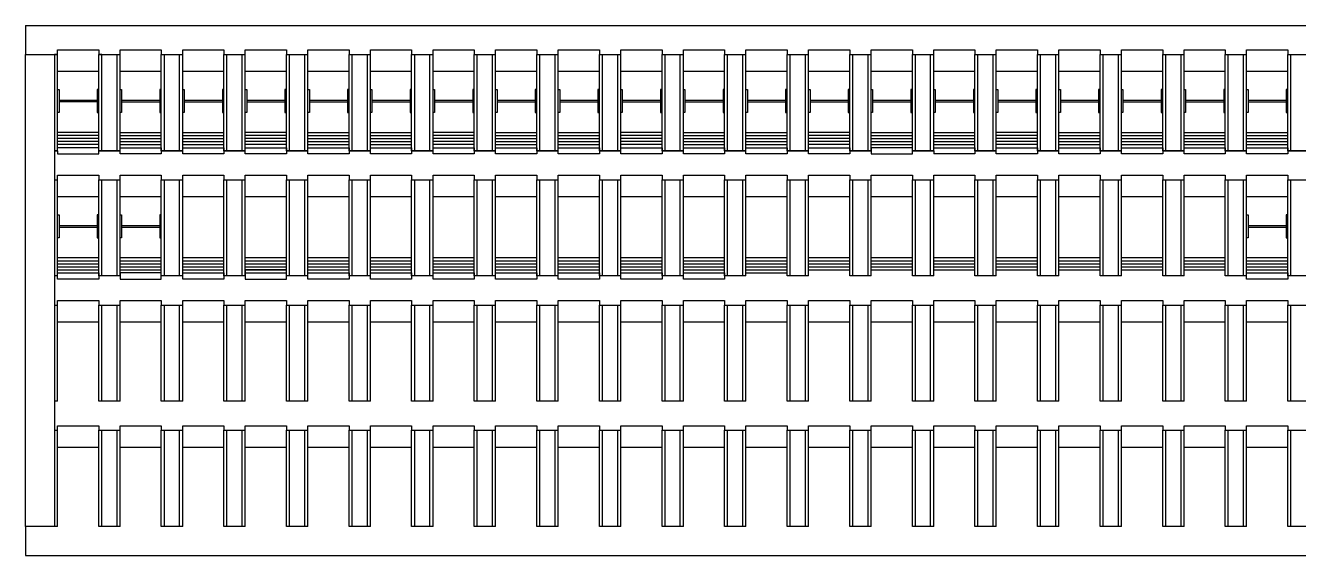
# Model space of a CAD drawing. Header units: inches. Extents: x 1054 to 2722, y -390 to -43.
# Drawn here: x 1054 to 1888, y -390 to -43 of the extents above; entities that cross this region are included whole.
import ezdxf

# ---------------------------------------------------------------- set-up
doc = ezdxf.new("R2010")
doc.units = ezdxf.units.IN
doc.header["$MEASUREMENT"] = 0

msp = doc.modelspace()

# ---------------------------------------------------------------- linework, layer by layer
for p, q in [((1073.3, -61.85), (1073.3, -124.85)), ((1075.3, -61.85), (1073.3, -61.85)), ((1075.3, -124.85), (1075.3, -61.85)), ((1104.3, -61.85), (1102.3, -61.85)), ((1102.3, -124.85), (1102.3, -61.85)), ((1104.3, -124.85), (1104.3, -61.85)), ((1114.3, -124.85), (1114.3, -61.85)), ((1116.3, -124.85), (1116.3, -61.85)), ((1143.3, -124.85), (1143.3, -61.85)), ((1145.3, -124.85), (1145.3, -61.85)), ((1155.3, -124.85), (1155.3, -61.85)), ((1157.3, -124.85), (1157.3, -61.85)), ((1184.3, -124.85), (1184.3, -61.85)), ((1186.3, -124.85), (1186.3, -61.85)), ((1196.3, -124.85), (1196.3, -61.85)), ((1198.3, -124.85), (1198.3, -61.85)), ((1225.3, -124.85), (1225.3, -61.85)), ((1227.3, -124.85), (1227.3, -61.85)), ((1237.3, -124.85), (1237.3, -61.85)), ((1239.3, -124.85), (1239.3, -61.85)), ((1266.3, -124.85), (1266.3, -61.85)), ((1268.3, -124.85), (1268.3, -61.85)), ((1278.3, -124.85), (1278.3, -61.85)), ((1280.3, -124.85), (1280.3, -61.85)), ((1307.3, -124.85), (1307.3, -61.85)), ((1309.3, -124.85), (1309.3, -61.85)), ((1319.3, -124.85), (1319.3, -61.85)), ((1321.3, -124.85), (1321.3, -61.85)), ((1348.3, -124.85), (1348.3, -61.85)), ((1350.3, -124.85), (1350.3, -61.85)), ((1360.3, -124.85), (1360.3, -61.85)), ((1362.3, -124.85), (1362.3, -61.85)), ((1389.3, -124.85), (1389.3, -61.85)), ((1391.3, -124.85), (1391.3, -61.85)), ((1401.3, -124.85), (1401.3, -61.85)), ((1403.3, -124.85), (1403.3, -61.85)), ((1430.3, -124.85), (1430.3, -61.85)), ((1432.3, -124.85), (1432.3, -61.85)), ((1442.3, -124.85), (1442.3, -61.85)), ((1444.3, -124.85), (1444.3, -61.85)), ((1471.3, -124.85), (1471.3, -61.85)), ((1473.3, -124.85), (1473.3, -61.85)), ((1483.3, -124.85), (1483.3, -61.85)), ((1485.3, -124.85), (1485.3, -61.85)), ((1512.3, -124.85), (1512.3, -61.85)), ((1514.3, -124.85), (1514.3, -61.85)), ((1524.3, -124.85), (1524.3, -61.85)), ((1526.3, -124.85), (1526.3, -61.85)), ((1553.3, -124.85), (1553.3, -61.85)), ((1555.3, -124.85), (1555.3, -61.85)), ((1565.3, -124.85), (1565.3, -61.85)), ((1567.3, -124.85), (1567.3, -61.85)), ((1594.3, -124.85), (1594.3, -61.85)), ((1596.3, -124.85), (1596.3, -61.85)), ((1606.3, -124.85), (1606.3, -61.85)), ((1608.3, -124.85), (1608.3, -61.85)), ((1635.3, -124.85), (1635.3, -61.85)), ((1637.3, -124.85), (1637.3, -61.85)), ((1647.3, -124.85), (1647.3, -61.85)), ((1649.3, -124.85), (1649.3, -61.85)), ((1676.3, -124.85), (1676.3, -61.85)), ((1678.3, -124.85), (1678.3, -61.85)), ((1688.3, -124.85), (1688.3, -61.85)), ((1690.3, -124.85), (1690.3, -61.85)), ((1717.3, -124.85), (1717.3, -61.85)), ((1719.3, -124.85), (1719.3, -61.85)), ((1729.3, -124.85), (1729.3, -61.85)), ((1731.3, -124.85), (1731.3, -61.85)), ((1758.3, -124.85), (1758.3, -61.85)), ((1760.3, -124.85), (1760.3, -61.85)), ((1770.3, -124.85), (1770.3, -61.85)), ((1772.3, -124.85), (1772.3, -61.85)), ((1799.3, -124.85), (1799.3, -61.85)), ((1801.3, -124.85), (1801.3, -61.85)), ((1811.3, -124.85), (1811.3, -61.85)), ((1813.3, -124.85), (1813.3, -61.85)), ((1840.3, -124.85), (1840.3, -61.85)), ((1842.3, -124.85), (1842.3, -61.85)), ((1852.3, -124.85), (1852.3, -61.85)), ((1854.3, -124.85), (1854.3, -61.85)), ((1881.3, -124.85), (1881.3, -61.85)), ((1883.3, -124.85), (1883.3, -61.85)), ((1075.3, -72.85), (1102.3, -72.85)), ((1116.3, -72.85), (1143.3, -72.85)), ((1157.3, -72.85), (1184.3, -72.85)), ((1198.3, -72.85), (1225.3, -72.85)), ((1239.3, -72.85), (1266.3, -72.85)), ((1280.3, -72.85), (1307.3, -72.85)), ((1321.3, -72.85), (1348.3, -72.85)), ((1362.3, -72.85), (1389.3, -72.85)), ((1403.3, -72.85), (1430.3, -72.85)), ((1444.3, -72.85), (1471.3, -72.85)), ((1485.3, -72.85), (1512.3, -72.85)), ((1526.3, -72.85), (1553.3, -72.85)), ((1567.3, -72.85), (1594.3, -72.85)), ((1608.3, -72.85), (1635.3, -72.85)), ((1649.3, -72.85), (1676.3, -72.85)), ((1690.3, -72.85), (1717.3, -72.85)), ((1731.3, -72.85), (1758.3, -72.85)), ((1772.3, -72.85), (1799.3, -72.85)), ((1813.3, -72.85), (1840.3, -72.85)), ((1854.3, -72.85), (1881.3, -72.85)), ((1075.3, -84.85), (1076.3, -84.85)), ((1076.3, -84.85), (1076.3, -99.85)), ((1076.3, -99.85), (1075.3, -99.85)), ((1076.3, -91.85), (1101.3, -91.85)), ((1101.3, -92.85), (1076.3, -92.85)), ((1117.3, -91.85), (1142.3, -91.85)), ((1117.3, -92.85), (1142.3, -92.85)), ((1102.3, -112.85), (1075.3, -112.85)), ((1102.3, -114.85), (1075.3, -114.85)), ((1116.3, -112.85), (1143.3, -112.85)), ((1116.3, -114.85), (1143.3, -114.85)), ((1157.3, -112.85), (1184.3, -112.85)), ((1157.3, -114.85), (1184.3, -114.85)), ((1225.3, -112.85), (1198.3, -112.85)), ((1225.3, -114.85), (1198.3, -114.85)), ((1239.3, -112.85), (1266.3, -112.85)), ((1239.3, -114.85), (1266.3, -114.85)), ((1280.3, -112.85), (1307.3, -112.85)), ((1280.3, -114.85), (1307.3, -114.85)), ((1348.3, -112.85), (1321.3, -112.85)), ((1348.3, -114.85), (1321.3, -114.85)), ((1362.3, -112.85), (1389.3, -112.85)), ((1362.3, -114.85), (1389.3, -114.85)), ((1403.3, -112.85), (1430.3, -112.85)), ((1403.3, -114.85), (1430.3, -114.85)), ((1471.3, -112.85), (1444.3, -112.85)), ((1471.3, -114.85), (1444.3, -114.85)), ((1485.3, -112.85), (1512.3, -112.85)), ((1485.3, -114.85), (1512.3, -114.85)), ((1526.3, -112.85), (1553.3, -112.85)), ((1526.3, -114.85), (1553.3, -114.85)), ((1594.3, -112.85), (1567.3, -112.85)), ((1594.3, -114.85), (1567.3, -114.85)), ((1608.3, -112.85), (1635.3, -112.85)), ((1608.3, -114.85), (1635.3, -114.85)), ((1649.3, -112.85), (1676.3, -112.85)), ((1649.3, -114.85), (1676.3, -114.85)), ((1717.3, -112.85), (1690.3, -112.85)), ((1717.3, -114.85), (1690.3, -114.85)), ((1731.3, -112.85), (1758.3, -112.85)), ((1731.3, -114.85), (1758.3, -114.85)), ((1772.3, -112.85), (1799.3, -112.85)), ((1772.3, -114.85), (1799.3, -114.85)), ((1813.3, -112.85), (1840.3, -112.85)), ((1813.3, -114.85), (1840.3, -114.85)), ((1854.3, -112.85), (1881.3, -112.85)), ((1854.3, -114.85), (1881.3, -114.85)), ((1073.3, -124.85), (1075.3, -124.85)), ((1073.3, -124.85), (1075.3, -124.85)), ((1102.3, -116.85), (1075.3, -116.85)), ((1102.3, -118.85), (1075.3, -118.85)), ((1102.3, -120.85), (1075.3, -120.85)), ((1102.3, -124.85), (1104.3, -124.85)), ((1102.3, -124.85), (1116.3, -124.85)), ((1104.3, -124.85), (1114.3, -124.85)), ((1116.3, -116.85), (1143.3, -116.85)), ((1116.3, -118.85), (1143.3, -118.85)), ((1116.3, -120.85), (1143.3, -120.85)), ((1143.3, -124.85), (1157.3, -124.85)), ((1157.3, -116.85), (1184.3, -116.85)), ((1157.3, -118.85), (1184.3, -118.85)), ((1157.3, -120.85), (1184.3, -120.85)), ((1184.3, -124.85), (1198.3, -124.85)), ((1225.3, -116.85), (1198.3, -116.85)), ((1225.3, -118.85), (1198.3, -118.85)), ((1225.3, -120.85), (1198.3, -120.85)), ((1225.3, -124.85), (1239.3, -124.85)), ((1239.3, -116.85), (1266.3, -116.85)), ((1239.3, -118.85), (1266.3, -118.85)), ((1239.3, -120.85), (1266.3, -120.85)), ((1266.3, -124.85), (1280.3, -124.85)), ((1280.3, -116.85), (1307.3, -116.85)), ((1280.3, -118.85), (1307.3, -118.85)), ((1280.3, -120.85), (1307.3, -120.85)), ((1307.3, -124.85), (1321.3, -124.85)), ((1348.3, -116.85), (1321.3, -116.85)), ((1348.3, -118.85), (1321.3, -118.85)), ((1348.3, -120.85), (1321.3, -120.85)), ((1348.3, -124.85), (1362.3, -124.85)), ((1362.3, -116.85), (1389.3, -116.85)), ((1362.3, -118.85), (1389.3, -118.85)), ((1362.3, -120.85), (1389.3, -120.85)), ((1389.3, -124.85), (1403.3, -124.85)), ((1403.3, -116.85), (1430.3, -116.85)), ((1403.3, -118.85), (1430.3, -118.85)), ((1403.3, -120.85), (1430.3, -120.85)), ((1430.3, -124.85), (1444.3, -124.85)), ((1471.3, -116.85), (1444.3, -116.85)), ((1471.3, -118.85), (1444.3, -118.85)), ((1471.3, -120.85), (1444.3, -120.85)), ((1471.3, -124.85), (1485.3, -124.85)), ((1485.3, -116.85), (1512.3, -116.85)), ((1485.3, -118.85), (1512.3, -118.85)), ((1485.3, -120.85), (1512.3, -120.85)), ((1485.3, -122.85), (1512.3, -122.85)), ((1485.3, -126.85), (1485.3, -124.85)), ((1512.3, -122.85), (1512.3, -126.85)), ((1512.3, -124.85), (1526.3, -124.85)), ((1526.3, -116.85), (1553.3, -116.85)), ((1526.3, -118.85), (1553.3, -118.85)), ((1526.3, -120.85), (1553.3, -120.85)), ((1553.3, -124.85), (1567.3, -124.85)), ((1594.3, -116.85), (1567.3, -116.85)), ((1594.3, -118.85), (1567.3, -118.85)), ((1594.3, -120.85), (1567.3, -120.85)), ((1594.3, -124.85), (1608.3, -124.85)), ((1608.3, -116.85), (1635.3, -116.85)), ((1608.3, -118.85), (1635.3, -118.85)), ((1608.3, -120.85), (1635.3, -120.85)), ((1635.3, -124.85), (1649.3, -124.85)), ((1649.3, -116.85), (1676.3, -116.85)), ((1649.3, -118.85), (1676.3, -118.85)), ((1649.3, -120.85), (1676.3, -120.85)), ((1676.3, -124.85), (1690.3, -124.85)), ((1717.3, -116.85), (1690.3, -116.85)), ((1717.3, -118.85), (1690.3, -118.85)), ((1717.3, -120.85), (1690.3, -120.85)), ((1717.3, -124.85), (1731.3, -124.85)), ((1731.3, -116.85), (1758.3, -116.85)), ((1731.3, -118.85), (1758.3, -118.85)), ((1731.3, -120.85), (1758.3, -120.85)), ((1758.3, -124.85), (1772.3, -124.85)), ((1772.3, -116.85), (1799.3, -116.85)), ((1772.3, -118.85), (1799.3, -118.85)), ((1772.3, -120.85), (1799.3, -120.85)), ((1799.3, -124.85), (1813.3, -124.85)), ((1813.3, -116.85), (1840.3, -116.85)), ((1813.3, -118.85), (1840.3, -118.85)), ((1813.3, -120.85), (1840.3, -120.85)), ((1840.3, -124.85), (1854.3, -124.85)), ((1854.3, -116.85), (1881.3, -116.85)), ((1854.3, -118.85), (1881.3, -118.85)), ((1854.3, -120.85), (1881.3, -120.85)), ((1881.3, -124.85), (1895.3, -124.85)), ((1512.3, -126.85), (1485.3, -126.85)), ((1075.3, -206.85), (1075.3, -143.85)), ((1102.3, -206.85), (1102.3, -143.85)), ((1104.3, -206.85), (1104.3, -143.85)), ((1114.3, -206.85), (1114.3, -143.85)), ((1116.3, -206.85), (1116.3, -143.85)), ((1143.3, -206.85), (1143.3, -143.85)), ((1145.3, -206.85), (1145.3, -143.85)), ((1155.3, -206.85), (1155.3, -143.85)), ((1157.3, -206.85), (1157.3, -143.85)), ((1184.3, -206.85), (1184.3, -143.85)), ((1186.3, -206.85), (1186.3, -143.85)), ((1196.3, -206.85), (1196.3, -143.85)), ((1198.3, -206.85), (1198.3, -143.85)), ((1225.3, -206.85), (1225.3, -143.85)), ((1227.3, -206.85), (1227.3, -143.85)), ((1237.3, -206.85), (1237.3, -143.85)), ((1239.3, -206.85), (1239.3, -143.85)), ((1266.3, -206.85), (1266.3, -143.85)), ((1268.3, -206.85), (1268.3, -143.85)), ((1278.3, -206.85), (1278.3, -143.85)), ((1280.3, -206.85), (1280.3, -143.85)), ((1307.3, -206.85), (1307.3, -143.85)), ((1309.3, -206.85), (1309.3, -143.85)), ((1319.3, -206.85), (1319.3, -143.85)), ((1321.3, -206.85), (1321.3, -143.85)), ((1348.3, -206.85), (1348.3, -143.85)), ((1350.3, -206.85), (1350.3, -143.85)), ((1360.3, -206.85), (1360.3, -143.85)), ((1362.3, -206.85), (1362.3, -143.85)), ((1389.3, -206.85), (1389.3, -143.85)), ((1391.3, -206.85), (1391.3, -143.85)), ((1401.3, -206.85), (1401.3, -143.85)), ((1403.3, -206.85), (1403.3, -143.85)), ((1430.3, -206.85), (1430.3, -143.85)), ((1432.3, -206.85), (1432.3, -143.85)), ((1442.3, -206.85), (1442.3, -143.85)), ((1444.3, -206.85), (1444.3, -143.85)), ((1471.3, -206.85), (1471.3, -143.85)), ((1473.3, -206.85), (1473.3, -143.85)), ((1483.3, -206.85), (1483.3, -143.85)), ((1485.3, -206.85), (1485.3, -143.85)), ((1512.3, -206.85), (1512.3, -143.85)), ((1514.3, -206.85), (1514.3, -143.85)), ((1524.3, -206.85), (1524.3, -143.85)), ((1526.3, -206.85), (1526.3, -143.85)), ((1553.3, -206.85), (1553.3, -143.85)), ((1555.3, -206.85), (1555.3, -143.85)), ((1565.3, -206.85), (1565.3, -143.85)), ((1567.3, -206.85), (1567.3, -143.85)), ((1594.3, -206.85), (1594.3, -143.85)), ((1596.3, -206.85), (1596.3, -143.85)), ((1606.3, -206.85), (1606.3, -143.85)), ((1608.3, -206.85), (1608.3, -143.85)), ((1635.3, -206.85), (1635.3, -143.85)), ((1637.3, -206.85), (1637.3, -143.85)), ((1647.3, -206.85), (1647.3, -143.85)), ((1649.3, -206.85), (1649.3, -143.85)), ((1676.3, -206.85), (1676.3, -143.85)), ((1678.3, -206.85), (1678.3, -143.85)), ((1688.3, -206.85), (1688.3, -143.85)), ((1690.3, -206.85), (1690.3, -143.85)), ((1717.3, -206.85), (1717.3, -143.85)), ((1719.3, -206.85), (1719.3, -143.85)), ((1729.3, -206.85), (1729.3, -143.85)), ((1731.3, -206.85), (1731.3, -143.85)), ((1758.3, -206.85), (1758.3, -143.85)), ((1760.3, -206.85), (1760.3, -143.85)), ((1770.3, -206.85), (1770.3, -143.85)), ((1772.3, -206.85), (1772.3, -143.85)), ((1799.3, -206.85), (1799.3, -143.85)), ((1801.3, -206.85), (1801.3, -143.85)), ((1811.3, -206.85), (1811.3, -143.85)), ((1813.3, -206.85), (1813.3, -143.85)), ((1840.3, -206.85), (1840.3, -143.85)), ((1842.3, -206.85), (1842.3, -143.85)), ((1852.3, -206.85), (1852.3, -143.85)), ((1854.3, -206.85), (1854.3, -143.85)), ((1881.3, -206.85), (1881.3, -143.85)), ((1883.3, -206.85), (1883.3, -143.85)), ((1075.3, -154.85), (1102.3, -154.85)), ((1116.3, -154.85), (1143.3, -154.85)), ((1157.3, -154.85), (1184.3, -154.85)), ((1198.3, -154.85), (1225.3, -154.85)), ((1239.3, -154.85), (1266.3, -154.85)), ((1280.3, -154.85), (1307.3, -154.85)), ((1321.3, -154.85), (1348.3, -154.85)), ((1362.3, -154.85), (1389.3, -154.85)), ((1403.3, -154.85), (1430.3, -154.85)), ((1444.3, -154.85), (1471.3, -154.85)), ((1485.3, -154.85), (1512.3, -154.85)), ((1526.3, -154.85), (1553.3, -154.85)), ((1567.3, -154.85), (1594.3, -154.85)), ((1608.3, -154.85), (1635.3, -154.85)), ((1649.3, -154.85), (1676.3, -154.85)), ((1690.3, -154.85), (1717.3, -154.85)), ((1731.3, -154.85), (1758.3, -154.85)), ((1772.3, -154.85), (1799.3, -154.85)), ((1813.3, -154.85), (1840.3, -154.85)), ((1854.3, -154.85), (1881.3, -154.85)), ((1854.3, -154.85), (1881.3, -154.85)), ((1075.3, -166.85), (1076.3, -166.85)), ((1076.3, -166.85), (1076.3, -181.85)), ((1076.3, -173.85), (1101.3, -173.85)), ((1076.3, -174.85), (1101.3, -174.85)), ((1102.3, -166.85), (1101.3, -166.85)), ((1101.3, -166.85), (1101.3, -180.85)), ((1116.3, -166.85), (1117.3, -166.85)), ((1117.3, -166.85), (1117.3, -181.85)), ((1117.3, -173.85), (1142.3, -173.85)), ((1117.3, -174.85), (1142.3, -174.85)), ((1076.3, -181.85), (1075.3, -181.85)), ((1117.3, -181.85), (1116.3, -181.85)), ((1075.3, -194.85), (1102.3, -194.85)), ((1075.3, -196.85), (1102.3, -196.85)), ((1075.3, -198.85), (1102.3, -198.85)), ((1116.3, -194.85), (1143.3, -194.85)), ((1116.3, -196.85), (1143.3, -196.85)), ((1116.3, -198.85), (1143.3, -198.85)), ((1157.3, -194.85), (1184.3, -194.85)), ((1157.3, -196.85), (1184.3, -196.85)), ((1157.3, -198.85), (1184.3, -198.85)), ((1198.3, -194.85), (1225.3, -194.85)), ((1198.3, -196.85), (1225.3, -196.85)), ((1198.3, -198.85), (1225.3, -198.85)), ((1239.3, -194.85), (1266.3, -194.85)), ((1239.3, -196.85), (1266.3, -196.85)), ((1239.3, -198.85), (1266.3, -198.85)), ((1280.3, -194.85), (1307.3, -194.85)), ((1280.3, -196.85), (1307.3, -196.85)), ((1280.3, -198.85), (1307.3, -198.85)), ((1321.3, -194.85), (1348.3, -194.85)), ((1321.3, -196.85), (1348.3, -196.85)), ((1321.3, -198.85), (1348.3, -198.85)), ((1362.3, -194.85), (1389.3, -194.85)), ((1362.3, -196.85), (1389.3, -196.85)), ((1362.3, -198.85), (1389.3, -198.85)), ((1403.3, -194.85), (1430.3, -194.85)), ((1403.3, -196.85), (1430.3, -196.85)), ((1403.3, -198.85), (1430.3, -198.85)), ((1444.3, -194.85), (1471.3, -194.85)), ((1444.3, -196.85), (1471.3, -196.85)), ((1444.3, -198.85), (1471.3, -198.85)), ((1485.3, -194.85), (1512.3, -194.85)), ((1485.3, -196.85), (1512.3, -196.85)), ((1485.3, -198.85), (1512.3, -198.85)), ((1526.3, -194.85), (1553.3, -194.85)), ((1526.3, -196.85), (1553.3, -196.85)), ((1526.3, -198.85), (1553.3, -198.85)), ((1567.3, -194.85), (1594.3, -194.85)), ((1567.3, -196.85), (1594.3, -196.85)), ((1567.3, -198.85), (1594.3, -198.85)), ((1608.3, -194.85), (1635.3, -194.85)), ((1608.3, -196.85), (1635.3, -196.85)), ((1608.3, -198.85), (1635.3, -198.85)), ((1649.3, -194.85), (1676.3, -194.85)), ((1649.3, -196.85), (1676.3, -196.85)), ((1649.3, -198.85), (1676.3, -198.85)), ((1690.3, -194.85), (1717.3, -194.85)), ((1690.3, -196.85), (1717.3, -196.85)), ((1690.3, -198.85), (1717.3, -198.85)), ((1731.3, -194.85), (1758.3, -194.85)), ((1731.3, -196.85), (1758.3, -196.85)), ((1731.3, -198.85), (1758.3, -198.85)), ((1772.3, -194.85), (1799.3, -194.85)), ((1772.3, -196.85), (1799.3, -196.85)), ((1772.3, -198.85), (1799.3, -198.85)), ((1813.3, -194.85), (1840.3, -194.85)), ((1813.3, -196.85), (1840.3, -196.85)), ((1813.3, -198.85), (1840.3, -198.85)), ((1854.3, -194.85), (1881.3, -194.85)), ((1854.3, -196.85), (1881.3, -196.85)), ((1854.3, -198.85), (1881.3, -198.85)), ((1075.3, -200.85), (1102.3, -200.85)), ((1075.3, -202.85), (1102.3, -202.85)), ((1116.3, -200.85), (1143.3, -200.85)), ((1116.3, -202.85), (1143.3, -202.85)), ((1157.3, -200.85), (1184.3, -200.85)), ((1157.3, -202.85), (1184.3, -202.85)), ((1198.3, -200.85), (1225.3, -200.85)), ((1198.3, -202.85), (1225.3, -202.85)), ((1198.3, -204.85), (1225.3, -204.85)), ((1239.3, -200.85), (1266.3, -200.85)), ((1239.3, -202.85), (1266.3, -202.85)), ((1239.3, -204.85), (1266.3, -204.85)), ((1239.3, -208.85), (1239.3, -206.85)), ((1266.3, -204.85), (1266.3, -208.85)), ((1280.3, -200.85), (1307.3, -200.85)), ((1280.3, -202.85), (1307.3, -202.85)), ((1280.3, -204.85), (1307.3, -204.85)), ((1280.3, -208.85), (1280.3, -206.85)), ((1307.3, -204.85), (1307.3, -208.85)), ((1321.3, -200.85), (1348.3, -200.85)), ((1321.3, -202.85), (1348.3, -202.85)), ((1321.3, -204.85), (1348.3, -204.85)), ((1321.3, -208.85), (1321.3, -206.85)), ((1348.3, -204.85), (1348.3, -208.85)), ((1362.3, -200.85), (1389.3, -200.85)), ((1362.3, -202.85), (1389.3, -202.85)), ((1362.3, -204.85), (1389.3, -204.85)), ((1362.3, -208.85), (1362.3, -206.85)), ((1389.3, -204.85), (1389.3, -208.85)), ((1403.3, -200.85), (1430.3, -200.85)), ((1403.3, -202.85), (1430.3, -202.85)), ((1403.3, -204.85), (1430.3, -204.85)), ((1403.3, -208.85), (1403.3, -206.85)), ((1430.3, -204.85), (1430.3, -208.85)), ((1444.3, -200.85), (1471.3, -200.85)), ((1444.3, -202.85), (1471.3, -202.85)), ((1444.3, -204.85), (1471.3, -204.85)), ((1444.3, -208.85), (1444.3, -206.85)), ((1471.3, -204.85), (1471.3, -208.85)), ((1485.3, -200.85), (1512.3, -200.85)), ((1485.3, -202.85), (1512.3, -202.85)), ((1485.3, -204.85), (1512.3, -204.85)), ((1485.3, -208.85), (1485.3, -206.85)), ((1512.3, -204.85), (1512.3, -208.85)), ((1526.3, -200.85), (1553.3, -200.85)), ((1526.3, -202.85), (1553.3, -202.85)), ((1567.3, -200.85), (1594.3, -200.85)), ((1567.3, -202.85), (1594.3, -202.85)), ((1608.3, -200.85), (1635.3, -200.85)), ((1608.3, -202.85), (1635.3, -202.85)), ((1649.3, -200.85), (1676.3, -200.85)), ((1649.3, -202.85), (1676.3, -202.85)), ((1690.3, -200.85), (1717.3, -200.85)), ((1690.3, -202.85), (1717.3, -202.85)), ((1731.3, -200.85), (1758.3, -200.85)), ((1731.3, -202.85), (1758.3, -202.85)), ((1772.3, -200.85), (1799.3, -200.85)), ((1772.3, -202.85), (1799.3, -202.85)), ((1813.3, -200.85), (1840.3, -200.85)), ((1813.3, -202.85), (1840.3, -202.85)), ((1854.3, -200.85), (1881.3, -200.85)), ((1854.3, -202.85), (1881.3, -202.85)), ((1266.3, -208.85), (1239.3, -208.85)), ((1307.3, -208.85), (1280.3, -208.85)), ((1307.3, -208.85), (1307.3, -208.85)), ((1348.3, -208.85), (1321.3, -208.85)), ((1389.3, -208.85), (1362.3, -208.85)), ((1430.3, -208.85), (1403.3, -208.85)), ((1471.3, -208.85), (1444.3, -208.85)), ((1512.3, -208.85), (1485.3, -208.85)), ((1075.3, -288.85), (1075.3, -225.85)), ((1102.3, -288.85), (1102.3, -225.85)), ((1104.3, -288.85), (1104.3, -225.85)), ((1114.3, -288.85), (1114.3, -225.85)), ((1116.3, -288.85), (1116.3, -225.85)), ((1143.3, -288.85), (1143.3, -225.85)), ((1145.3, -288.85), (1145.3, -225.85)), ((1155.3, -288.85), (1155.3, -225.85)), ((1157.3, -288.85), (1157.3, -225.85)), ((1184.3, -288.85), (1184.3, -225.85)), ((1186.3, -288.85), (1186.3, -225.85)), ((1196.3, -288.85), (1196.3, -225.85)), ((1198.3, -288.85), (1198.3, -225.85)), ((1225.3, -288.85), (1225.3, -225.85)), ((1227.3, -288.85), (1227.3, -225.85)), ((1237.3, -288.85), (1237.3, -225.85)), ((1239.3, -288.85), (1239.3, -225.85)), ((1266.3, -288.85), (1266.3, -225.85)), ((1268.3, -288.85), (1268.3, -225.85)), ((1278.3, -288.85), (1278.3, -225.85)), ((1280.3, -288.85), (1280.3, -225.85)), ((1307.3, -288.85), (1307.3, -225.85)), ((1309.3, -288.85), (1309.3, -225.85)), ((1319.3, -288.85), (1319.3, -225.85)), ((1321.3, -288.85), (1321.3, -225.85)), ((1348.3, -288.85), (1348.3, -225.85)), ((1350.3, -288.85), (1350.3, -225.85)), ((1360.3, -288.85), (1360.3, -225.85)), ((1362.3, -288.85), (1362.3, -225.85)), ((1389.3, -288.85), (1389.3, -225.85)), ((1391.3, -288.85), (1391.3, -225.85)), ((1401.3, -288.85), (1401.3, -225.85)), ((1403.3, -288.85), (1403.3, -225.85)), ((1430.3, -288.85), (1430.3, -225.85)), ((1432.3, -288.85), (1432.3, -225.85)), ((1442.3, -288.85), (1442.3, -225.85)), ((1444.3, -288.85), (1444.3, -225.85)), ((1471.3, -288.85), (1471.3, -225.85)), ((1473.3, -288.85), (1473.3, -225.85)), ((1483.3, -288.85), (1483.3, -225.85)), ((1485.3, -288.85), (1485.3, -225.85)), ((1512.3, -288.85), (1512.3, -225.85)), ((1514.3, -288.85), (1514.3, -225.85)), ((1524.3, -288.85), (1524.3, -225.85)), ((1526.3, -288.85), (1526.3, -225.85)), ((1553.3, -288.85), (1553.3, -225.85)), ((1555.3, -288.85), (1555.3, -225.85)), ((1565.3, -288.85), (1565.3, -225.85)), ((1567.3, -288.85), (1567.3, -225.85)), ((1594.3, -288.85), (1594.3, -225.85)), ((1596.3, -288.85), (1596.3, -225.85)), ((1606.3, -288.85), (1606.3, -225.85)), ((1608.3, -288.85), (1608.3, -225.85)), ((1635.3, -288.85), (1635.3, -225.85)), ((1637.3, -288.85), (1637.3, -225.85)), ((1647.3, -288.85), (1647.3, -225.85)), ((1649.3, -288.85), (1649.3, -225.85)), ((1676.3, -288.85), (1676.3, -225.85)), ((1678.3, -288.85), (1678.3, -225.85)), ((1688.3, -288.85), (1688.3, -225.85)), ((1690.3, -288.85), (1690.3, -225.85)), ((1717.3, -288.85), (1717.3, -225.85)), ((1719.3, -288.85), (1719.3, -225.85)), ((1729.3, -288.85), (1729.3, -225.85)), ((1731.3, -288.85), (1731.3, -225.85)), ((1758.3, -288.85), (1758.3, -225.85)), ((1760.3, -288.85), (1760.3, -225.85)), ((1770.3, -288.85), (1770.3, -225.85)), ((1772.3, -288.85), (1772.3, -225.85)), ((1799.3, -288.85), (1799.3, -225.85)), ((1801.3, -288.85), (1801.3, -225.85)), ((1811.3, -288.85), (1811.3, -225.85)), ((1813.3, -288.85), (1813.3, -225.85)), ((1840.3, -288.85), (1840.3, -225.85)), ((1842.3, -288.85), (1842.3, -225.85)), ((1852.3, -288.85), (1852.3, -225.85)), ((1854.3, -288.85), (1854.3, -225.85)), ((1881.3, -288.85), (1881.3, -225.85)), ((1883.3, -288.85), (1883.3, -225.85)), ((1075.3, -236.85), (1102.3, -236.85)), ((1116.3, -236.85), (1143.3, -236.85)), ((1157.3, -236.85), (1184.3, -236.85)), ((1198.3, -236.85), (1225.3, -236.85)), ((1239.3, -236.85), (1266.3, -236.85)), ((1280.3, -236.85), (1307.3, -236.85)), ((1321.3, -236.85), (1348.3, -236.85)), ((1362.3, -236.85), (1389.3, -236.85)), ((1403.3, -236.85), (1430.3, -236.85)), ((1444.3, -236.85), (1471.3, -236.85)), ((1485.3, -236.85), (1512.3, -236.85)), ((1526.3, -236.85), (1553.3, -236.85)), ((1567.3, -236.85), (1594.3, -236.85)), ((1608.3, -236.85), (1635.3, -236.85)), ((1649.3, -236.85), (1676.3, -236.85)), ((1690.3, -236.85), (1717.3, -236.85)), ((1731.3, -236.85), (1758.3, -236.85)), ((1772.3, -236.85), (1799.3, -236.85)), ((1813.3, -236.85), (1840.3, -236.85)), ((1854.3, -236.85), (1881.3, -236.85)), ((1075.3, -370.85), (1075.3, -307.85)), ((1102.3, -370.85), (1102.3, -307.85)), ((1104.3, -370.85), (1104.3, -307.85)), ((1114.3, -370.85), (1114.3, -307.85)), ((1116.3, -370.85), (1116.3, -307.85)), ((1143.3, -370.85), (1143.3, -307.85)), ((1145.3, -370.85), (1145.3, -307.85)), ((1155.3, -370.85), (1155.3, -307.85)), ((1157.3, -370.85), (1157.3, -307.85)), ((1184.3, -370.85), (1184.3, -307.85)), ((1186.3, -370.85), (1186.3, -307.85)), ((1196.3, -370.85), (1196.3, -307.85)), ((1198.3, -370.85), (1198.3, -307.85)), ((1225.3, -370.85), (1225.3, -307.85)), ((1227.3, -370.85), (1227.3, -307.85)), ((1237.3, -370.85), (1237.3, -307.85)), ((1239.3, -370.85), (1239.3, -307.85)), ((1266.3, -370.85), (1266.3, -307.85)), ((1268.3, -370.85), (1268.3, -307.85)), ((1278.3, -370.85), (1278.3, -307.85)), ((1280.3, -370.85), (1280.3, -307.85)), ((1307.3, -370.85), (1307.3, -307.85)), ((1309.3, -370.85), (1309.3, -307.85)), ((1319.3, -370.85), (1319.3, -307.85)), ((1321.3, -370.85), (1321.3, -307.85)), ((1348.3, -370.85), (1348.3, -307.85)), ((1350.3, -370.85), (1350.3, -307.85)), ((1360.3, -370.85), (1360.3, -307.85)), ((1362.3, -370.85), (1362.3, -307.85)), ((1389.3, -370.85), (1389.3, -307.85)), ((1391.3, -370.85), (1391.3, -307.85)), ((1401.3, -370.85), (1401.3, -307.85)), ((1403.3, -370.85), (1403.3, -307.85)), ((1430.3, -370.85), (1430.3, -307.85)), ((1432.3, -370.85), (1432.3, -307.85)), ((1442.3, -370.85), (1442.3, -307.85)), ((1444.3, -370.85), (1444.3, -307.85)), ((1471.3, -370.85), (1471.3, -307.85)), ((1473.3, -370.85), (1473.3, -307.85)), ((1483.3, -370.85), (1483.3, -307.85)), ((1485.3, -370.85), (1485.3, -307.85)), ((1512.3, -370.85), (1512.3, -307.85)), ((1514.3, -370.85), (1514.3, -307.85)), ((1524.3, -370.85), (1524.3, -307.85)), ((1526.3, -370.85), (1526.3, -307.85)), ((1553.3, -370.85), (1553.3, -307.85)), ((1555.3, -370.85), (1555.3, -307.85)), ((1565.3, -370.85), (1565.3, -307.85)), ((1567.3, -370.85), (1567.3, -307.85)), ((1594.3, -370.85), (1594.3, -307.85)), ((1596.3, -370.85), (1596.3, -307.85)), ((1606.3, -370.85), (1606.3, -307.85)), ((1608.3, -370.85), (1608.3, -307.85)), ((1635.3, -370.85), (1635.3, -307.85)), ((1637.3, -370.85), (1637.3, -307.85)), ((1647.3, -370.85), (1647.3, -307.85)), ((1649.3, -370.85), (1649.3, -307.85)), ((1676.3, -370.85), (1676.3, -307.85)), ((1678.3, -370.85), (1678.3, -307.85)), ((1688.3, -370.85), (1688.3, -307.85)), ((1690.3, -370.85), (1690.3, -307.85)), ((1717.3, -370.85), (1717.3, -307.85)), ((1719.3, -370.85), (1719.3, -307.85)), ((1729.3, -370.85), (1729.3, -307.85)), ((1731.3, -370.85), (1731.3, -307.85)), ((1758.3, -370.85), (1758.3, -307.85)), ((1760.3, -370.85), (1760.3, -307.85)), ((1770.3, -370.85), (1770.3, -307.85)), ((1772.3, -370.85), (1772.3, -307.85)), ((1799.3, -370.85), (1799.3, -307.85)), ((1801.3, -370.85), (1801.3, -307.85)), ((1811.3, -370.85), (1811.3, -307.85)), ((1813.3, -370.85), (1813.3, -307.85)), ((1840.3, -370.85), (1840.3, -307.85)), ((1842.3, -370.85), (1842.3, -307.85)), ((1852.3, -370.85), (1852.3, -307.85)), ((1854.3, -370.85), (1854.3, -307.85)), ((1881.3, -370.85), (1881.3, -307.85)), ((1883.3, -370.85), (1883.3, -307.85)), ((1075.3, -318.85), (1102.3, -318.85)), ((1116.3, -318.85), (1143.3, -318.85)), ((1157.3, -318.85), (1184.3, -318.85)), ((1198.3, -318.85), (1225.3, -318.85)), ((1239.3, -318.85), (1266.3, -318.85)), ((1280.3, -318.85), (1307.3, -318.85)), ((1321.3, -318.85), (1348.3, -318.85)), ((1362.3, -318.85), (1389.3, -318.85)), ((1403.3, -318.85), (1430.3, -318.85)), ((1444.3, -318.85), (1471.3, -318.85)), ((1485.3, -318.85), (1512.3, -318.85)), ((1526.3, -318.85), (1553.3, -318.85)), ((1567.3, -318.85), (1594.3, -318.85)), ((1608.3, -318.85), (1635.3, -318.85)), ((1649.3, -318.85), (1676.3, -318.85)), ((1690.3, -318.85), (1717.3, -318.85)), ((1731.3, -318.85), (1758.3, -318.85)), ((1772.3, -318.85), (1799.3, -318.85)), ((1813.3, -318.85), (1840.3, -318.85)), ((1854.3, -318.85), (1881.3, -318.85))]:
    msp.add_line(p, q)
for points in [[(1054.3, -42.85), (1054.3, -61.85), (1075.3, -61.85)], [(1054.3, -42.85), (2722.3, -42.85), (2722.3, -61.85)], [(1054.3, -61.85), (1073.3, -61.85), (1073.3, -370.85), (1054.3, -370.85), (1054.3, -61.85)], [(1075.3, -61.85), (1075.3, -58.85), (1102.3, -58.85), (1102.3, -61.85)], [(1102.3, -61.85), (1116.3, -61.85)], [(1116.3, -61.85), (1116.3, -58.85), (1143.3, -58.85), (1143.3, -61.85)], [(1143.3, -61.85), (1157.3, -61.85)], [(1157.3, -61.85), (1157.3, -58.85), (1184.3, -58.85), (1184.3, -61.85)], [(1184.3, -61.85), (1198.3, -61.85)], [(1198.3, -61.85), (1198.3, -58.85), (1225.3, -58.85), (1225.3, -61.85)], [(1225.3, -61.85), (1239.3, -61.85)], [(1239.3, -61.85), (1239.3, -58.85), (1266.3, -58.85), (1266.3, -61.85)], [(1266.3, -61.85), (1280.3, -61.85)], [(1280.3, -61.85), (1280.3, -58.85), (1307.3, -58.85), (1307.3, -61.85)], [(1307.3, -61.85), (1321.3, -61.85)], [(1321.3, -61.85), (1321.3, -58.85), (1348.3, -58.85), (1348.3, -61.85)], [(1348.3, -61.85), (1362.3, -61.85)], [(1362.3, -61.85), (1362.3, -58.85), (1389.3, -58.85), (1389.3, -61.85)], [(1389.3, -61.85), (1403.3, -61.85)], [(1403.3, -61.85), (1403.3, -58.85), (1430.3, -58.85), (1430.3, -61.85)], [(1430.3, -61.85), (1444.3, -61.85)], [(1444.3, -61.85), (1444.3, -58.85), (1471.3, -58.85), (1471.3, -61.85)], [(1471.3, -61.85), (1485.3, -61.85)], [(1485.3, -61.85), (1485.3, -58.85), (1512.3, -58.85), (1512.3, -61.85)], [(1512.3, -61.85), (1526.3, -61.85)], [(1526.3, -61.85), (1526.3, -58.85), (1553.3, -58.85), (1553.3, -61.85)], [(1553.3, -61.85), (1567.3, -61.85)], [(1567.3, -61.85), (1567.3, -58.85), (1594.3, -58.85), (1594.3, -61.85)], [(1594.3, -61.85), (1608.3, -61.85)], [(1608.3, -61.85), (1608.3, -58.85), (1635.3, -58.85), (1635.3, -61.85)], [(1635.3, -61.85), (1649.3, -61.85)], [(1649.3, -61.85), (1649.3, -58.85), (1676.3, -58.85), (1676.3, -61.85)], [(1676.3, -61.85), (1690.3, -61.85)], [(1690.3, -61.85), (1690.3, -58.85), (1717.3, -58.85), (1717.3, -61.85)], [(1717.3, -61.85), (1731.3, -61.85)], [(1731.3, -61.85), (1731.3, -58.85), (1758.3, -58.85), (1758.3, -61.85)], [(1758.3, -61.85), (1772.3, -61.85)], [(1772.3, -61.85), (1772.3, -58.85), (1799.3, -58.85), (1799.3, -61.85)], [(1799.3, -61.85), (1813.3, -61.85)], [(1813.3, -61.85), (1813.3, -58.85), (1840.3, -58.85), (1840.3, -61.85)], [(1840.3, -61.85), (1854.3, -61.85)], [(1854.3, -61.85), (1854.3, -58.85), (1881.3, -58.85), (1881.3, -61.85)], [(1881.3, -61.85), (1895.3, -61.85)], [(1102.3, -84.85), (1101.3, -84.85), (1101.3, -99.85), (1102.3, -99.85)], [(1116.3, -84.85), (1117.3, -84.85), (1117.3, -99.85), (1116.3, -99.85)], [(1143.3, -84.85), (1142.3, -84.85), (1142.3, -99.85), (1143.3, -99.85)], [(1157.3, -84.85), (1158.3, -84.85), (1158.3, -99.85), (1157.3, -99.85)], [(1184.3, -84.85), (1183.3, -84.85), (1183.3, -99.85), (1184.3, -99.85)], [(1198.3, -84.85), (1199.3, -84.85), (1199.3, -99.85), (1198.3, -99.85)], [(1225.3, -84.85), (1224.3, -84.85), (1224.3, -99.85), (1225.3, -99.85)], [(1239.3, -84.85), (1240.3, -84.85), (1240.3, -99.85), (1239.3, -99.85)], [(1266.3, -84.85), (1265.3, -84.85), (1265.3, -99.85), (1266.3, -99.85)], [(1280.3, -84.85), (1281.3, -84.85), (1281.3, -99.85), (1280.3, -99.85)], [(1307.3, -84.85), (1306.3, -84.85), (1306.3, -99.85), (1307.3, -99.85)], [(1321.3, -84.85), (1322.3, -84.85), (1322.3, -99.85), (1321.3, -99.85)], [(1348.3, -84.85), (1347.3, -84.85), (1347.3, -99.85), (1348.3, -99.85)], [(1362.3, -84.85), (1363.3, -84.85), (1363.3, -99.85), (1362.3, -99.85)], [(1389.3, -84.85), (1388.3, -84.85), (1388.3, -99.85), (1389.3, -99.85)], [(1403.3, -84.85), (1404.3, -84.85), (1404.3, -99.85), (1403.3, -99.85)], [(1430.3, -84.85), (1429.3, -84.85), (1429.3, -99.85), (1430.3, -99.85)], [(1444.3, -84.85), (1445.3, -84.85), (1445.3, -99.85), (1444.3, -99.85)], [(1471.3, -84.85), (1470.3, -84.85), (1470.3, -99.85), (1471.3, -99.85)], [(1485.3, -84.85), (1486.3, -84.85), (1486.3, -99.85), (1485.3, -99.85)], [(1512.3, -84.85), (1511.3, -84.85), (1511.3, -99.85), (1512.3, -99.85)], [(1526.3, -84.85), (1527.3, -84.85), (1527.3, -99.85), (1526.3, -99.85)], [(1553.3, -84.85), (1552.3, -84.85), (1552.3, -99.85), (1553.3, -99.85)], [(1567.3, -84.85), (1568.3, -84.85), (1568.3, -99.85), (1567.3, -99.85)], [(1594.3, -84.85), (1593.3, -84.85), (1593.3, -99.85), (1594.3, -99.85)], [(1608.3, -84.85), (1609.3, -84.85), (1609.3, -99.85), (1608.3, -99.85)], [(1635.3, -84.85), (1634.3, -84.85), (1634.3, -99.85), (1635.3, -99.85)], [(1649.3, -84.85), (1650.3, -84.85), (1650.3, -99.85), (1649.3, -99.85)], [(1676.3, -84.85), (1675.3, -84.85), (1675.3, -99.85), (1676.3, -99.85)], [(1690.3, -84.85), (1691.3, -84.85), (1691.3, -99.85), (1690.3, -99.85)], [(1717.3, -84.85), (1716.3, -84.85), (1716.3, -99.85), (1717.3, -99.85)], [(1731.3, -84.85), (1732.3, -84.85), (1732.3, -99.85), (1731.3, -99.85)], [(1758.3, -84.85), (1757.3, -84.85), (1757.3, -99.85), (1758.3, -99.85)], [(1772.3, -84.85), (1773.3, -84.85), (1773.3, -99.85), (1772.3, -99.85)], [(1799.3, -84.85), (1798.3, -84.85), (1798.3, -99.85), (1799.3, -99.85)], [(1813.3, -84.85), (1814.3, -84.85), (1814.3, -99.85), (1813.3, -99.85)], [(1840.3, -84.85), (1839.3, -84.85), (1839.3, -99.85), (1840.3, -99.85)], [(1854.3, -84.85), (1855.3, -84.85), (1855.3, -99.85), (1854.3, -99.85)], [(1881.3, -84.85), (1880.3, -84.85), (1880.3, -99.85), (1881.3, -99.85)], [(1158.3, -91.85), (1183.3, -91.85)], [(1158.3, -92.85), (1183.3, -92.85)], [(1199.3, -91.85), (1224.3, -91.85)], [(1199.3, -92.85), (1224.3, -92.85)], [(1240.3, -91.85), (1265.3, -91.85)], [(1240.3, -92.85), (1265.3, -92.85)], [(1281.3, -91.85), (1306.3, -91.85)], [(1281.3, -92.85), (1306.3, -92.85)], [(1322.3, -91.85), (1347.3, -91.85)], [(1322.3, -92.85), (1347.3, -92.85)], [(1363.3, -91.85), (1388.3, -91.85)], [(1363.3, -92.85), (1388.3, -92.85)], [(1404.3, -91.85), (1429.3, -91.85)], [(1404.3, -92.85), (1429.3, -92.85)], [(1445.3, -91.85), (1470.3, -91.85)], [(1445.3, -92.85), (1470.3, -92.85)], [(1486.3, -91.85), (1511.3, -91.85)], [(1486.3, -92.85), (1511.3, -92.85)], [(1527.3, -91.85), (1552.3, -91.85)], [(1527.3, -92.85), (1552.3, -92.85)], [(1568.3, -91.85), (1593.3, -91.85)], [(1568.3, -92.85), (1593.3, -92.85)], [(1609.3, -91.85), (1634.3, -91.85)], [(1609.3, -92.85), (1634.3, -92.85)], [(1650.3, -91.85), (1675.3, -91.85)], [(1650.3, -92.85), (1675.3, -92.85)], [(1691.3, -91.85), (1716.3, -91.85)], [(1691.3, -92.85), (1716.3, -92.85)], [(1732.3, -91.85), (1757.3, -91.85)], [(1732.3, -92.85), (1757.3, -92.85)], [(1773.3, -91.85), (1798.3, -91.85)], [(1773.3, -92.85), (1798.3, -92.85)], [(1814.3, -91.85), (1839.3, -91.85)], [(1814.3, -92.85), (1839.3, -92.85)], [(1855.3, -91.85), (1880.3, -91.85)], [(1855.3, -92.85), (1880.3, -92.85)], [(1075.3, -124.85), (1073.3, -124.85), (1073.3, -143.85), (1075.3, -143.85)], [(1075.3, -124.85), (1075.3, -126.85), (1102.3, -126.85), (1102.3, -122.85), (1075.3, -122.85)], [(1116.3, -124.85), (1102.3, -124.85)], [(1116.3, -122.85), (1143.3, -122.85), (1143.3, -126.85), (1116.3, -126.85), (1116.3, -122.85)], [(1157.3, -124.85), (1143.3, -124.85)], [(1157.3, -124.85), (1157.3, -122.85), (1184.3, -122.85), (1184.3, -126.85), (1157.3, -126.85), (1157.3, -122.85)], [(1198.3, -124.85), (1184.3, -124.85)], [(1198.3, -124.85), (1198.3, -122.85), (1225.3, -122.85), (1225.3, -126.85), (1198.3, -126.85), (1198.3, -122.85)], [(1239.3, -124.85), (1225.3, -124.85)], [(1239.3, -124.85), (1239.3, -122.85), (1266.3, -122.85), (1266.3, -126.85), (1239.3, -126.85), (1239.3, -122.85)], [(1280.3, -124.85), (1266.3, -124.85)], [(1280.3, -124.85), (1280.3, -122.85), (1307.3, -122.85), (1307.3, -126.85), (1280.3, -126.85), (1280.3, -122.85)], [(1321.3, -124.85), (1307.3, -124.85)], [(1321.3, -124.85), (1321.3, -122.85), (1348.3, -122.85), (1348.3, -126.85), (1321.3, -126.85), (1321.3, -122.85)], [(1362.3, -124.85), (1348.3, -124.85)], [(1362.3, -124.85), (1362.3, -122.85), (1389.3, -122.85), (1389.3, -126.85), (1362.3, -126.85), (1362.3, -122.85)], [(1403.3, -124.85), (1389.3, -124.85)], [(1403.3, -122.85), (1430.3, -122.85), (1430.3, -126.85), (1403.3, -126.85), (1403.3, -122.85)], [(1444.3, -124.85), (1430.3, -124.85)], [(1444.3, -122.85), (1471.3, -122.85), (1471.3, -126.85), (1444.3, -126.85), (1444.3, -122.85)], [(1485.3, -124.85), (1471.3, -124.85)], [(1526.3, -124.85), (1512.3, -124.85)], [(1526.3, -122.85), (1553.3, -122.85), (1553.3, -126.85), (1526.3, -126.85), (1526.3, -122.85)], [(1567.3, -124.85), (1553.3, -124.85)], [(1567.3, -122.85), (1594.3, -122.85), (1594.3, -126.85), (1567.3, -126.85), (1567.3, -122.85)], [(1608.3, -124.85), (1594.3, -124.85)], [(1635.3, -124.85), (1635.3, -122.85), (1608.3, -122.85), (1608.3, -126.85), (1635.3, -126.85), (1635.3, -122.85)], [(1649.3, -124.85), (1635.3, -124.85)], [(1649.3, -122.85), (1676.3, -122.85), (1676.3, -126.85), (1649.3, -126.85)], [(1649.3, -124.85), (1649.3, -126.85)], [(1690.3, -124.85), (1676.3, -124.85)], [(1690.3, -122.85), (1717.3, -122.85), (1717.3, -126.85), (1690.3, -126.85), (1690.3, -122.85)], [(1731.3, -124.85), (1717.3, -124.85)], [(1731.3, -124.85), (1731.3, -122.85), (1758.3, -122.85), (1758.3, -126.85), (1731.3, -126.85), (1731.3, -122.85)], [(1772.3, -124.85), (1758.3, -124.85)], [(1772.3, -122.85), (1799.3, -122.85), (1799.3, -126.85), (1772.3, -126.85), (1772.3, -122.85)], [(1813.3, -124.85), (1799.3, -124.85)], [(1813.3, -122.85), (1840.3, -122.85), (1840.3, -126.85), (1813.3, -126.85), (1813.3, -122.85)], [(1854.3, -124.85), (1840.3, -124.85)], [(1854.3, -122.85), (1881.3, -122.85), (1881.3, -126.85), (1854.3, -126.85), (1854.3, -122.85)], [(1895.3, -124.85), (1881.3, -124.85)], [(1075.3, -143.85), (1075.3, -140.85), (1102.3, -140.85), (1102.3, -143.85)], [(1075.3, -143.85), (1075.3, -140.85), (1102.3, -140.85), (1102.3, -143.85)], [(1116.3, -143.85), (1116.3, -140.85), (1143.3, -140.85), (1143.3, -143.85)], [(1116.3, -143.85), (1116.3, -140.85), (1143.3, -140.85), (1143.3, -143.85)], [(1157.3, -143.85), (1157.3, -140.85), (1184.3, -140.85), (1184.3, -143.85)], [(1157.3, -143.85), (1157.3, -140.85), (1184.3, -140.85), (1184.3, -143.85)], [(1198.3, -143.85), (1198.3, -140.85), (1225.3, -140.85), (1225.3, -143.85)], [(1198.3, -143.85), (1198.3, -140.85), (1225.3, -140.85), (1225.3, -143.85)], [(1239.3, -143.85), (1239.3, -140.85), (1266.3, -140.85), (1266.3, -143.85)], [(1239.3, -143.85), (1239.3, -140.85), (1266.3, -140.85), (1266.3, -143.85)], [(1280.3, -143.85), (1280.3, -140.85), (1307.3, -140.85), (1307.3, -143.85)], [(1280.3, -143.85), (1280.3, -140.85), (1307.3, -140.85), (1307.3, -143.85)], [(1321.3, -143.85), (1321.3, -140.85), (1348.3, -140.85), (1348.3, -143.85)], [(1321.3, -143.85), (1321.3, -140.85), (1348.3, -140.85), (1348.3, -143.85)], [(1362.3, -143.85), (1362.3, -140.85), (1389.3, -140.85), (1389.3, -143.85)], [(1362.3, -143.85), (1362.3, -140.85), (1389.3, -140.85), (1389.3, -143.85)], [(1403.3, -143.85), (1403.3, -140.85), (1430.3, -140.85), (1430.3, -143.85)], [(1444.3, -143.85), (1444.3, -140.85), (1471.3, -140.85), (1471.3, -143.85)], [(1485.3, -143.85), (1485.3, -140.85), (1512.3, -140.85), (1512.3, -143.85)], [(1526.3, -143.85), (1526.3, -140.85), (1553.3, -140.85), (1553.3, -143.85)], [(1567.3, -143.85), (1567.3, -140.85), (1594.3, -140.85), (1594.3, -143.85)], [(1608.3, -143.85), (1608.3, -140.85), (1635.3, -140.85), (1635.3, -143.85)], [(1649.3, -143.85), (1649.3, -140.85), (1676.3, -140.85), (1676.3, -143.85)], [(1690.3, -143.85), (1690.3, -140.85), (1717.3, -140.85), (1717.3, -143.85)], [(1731.3, -143.85), (1731.3, -140.85), (1758.3, -140.85), (1758.3, -143.85)], [(1772.3, -143.85), (1772.3, -140.85), (1799.3, -140.85), (1799.3, -143.85)], [(1813.3, -143.85), (1813.3, -140.85), (1840.3, -140.85), (1840.3, -143.85)], [(1854.3, -143.85), (1854.3, -140.85), (1881.3, -140.85), (1881.3, -143.85)], [(1102.3, -143.85), (1116.3, -143.85)], [(1143.3, -143.85), (1157.3, -143.85)], [(1184.3, -143.85), (1198.3, -143.85)], [(1225.3, -143.85), (1239.3, -143.85)], [(1266.3, -143.85), (1280.3, -143.85)], [(1307.3, -143.85), (1321.3, -143.85)], [(1348.3, -143.85), (1362.3, -143.85)], [(1389.3, -143.85), (1403.3, -143.85)], [(1430.3, -143.85), (1444.3, -143.85)], [(1471.3, -143.85), (1485.3, -143.85)], [(1512.3, -143.85), (1526.3, -143.85)], [(1553.3, -143.85), (1567.3, -143.85)], [(1594.3, -143.85), (1608.3, -143.85)], [(1635.3, -143.85), (1649.3, -143.85)], [(1676.3, -143.85), (1690.3, -143.85)], [(1717.3, -143.85), (1731.3, -143.85)], [(1758.3, -143.85), (1772.3, -143.85)], [(1799.3, -143.85), (1813.3, -143.85)], [(1840.3, -143.85), (1854.3, -143.85)], [(1881.3, -143.85), (1895.3, -143.85)], [(1143.3, -166.85), (1142.3, -166.85), (1142.3, -181.85), (1143.3, -181.85)], [(1854.3, -166.85), (1855.3, -166.85), (1855.3, -181.85), (1854.3, -181.85)], [(1855.3, -173.85), (1880.3, -173.85)], [(1855.3, -174.85), (1880.3, -174.85)], [(1881.3, -166.85), (1880.3, -166.85), (1880.3, -181.85), (1881.3, -181.85)], [(1101.3, -180.85), (1101.3, -181.85), (1102.3, -181.85)], [(1075.3, -206.85), (1073.3, -206.85), (1073.3, -225.85), (1075.3, -225.85)], [(1075.3, -206.85), (1075.3, -204.85), (1102.3, -204.85), (1102.3, -208.85), (1075.3, -208.85), (1075.3, -204.85)], [(1116.3, -206.85), (1102.3, -206.85)], [(1143.3, -204.85), (1116.3, -204.85), (1116.3, -208.85), (1143.3, -208.85), (1143.3, -204.85)], [(1157.3, -206.85), (1143.3, -206.85)], [(1157.3, -204.85), (1184.3, -204.85), (1184.3, -208.85), (1157.3, -208.85), (1157.3, -204.85)], [(1198.3, -206.85), (1184.3, -206.85)], [(1239.3, -206.85), (1225.3, -206.85)], [(1280.3, -206.85), (1266.3, -206.85)], [(1321.3, -206.85), (1307.3, -206.85)], [(1362.3, -206.85), (1348.3, -206.85)], [(1403.3, -206.85), (1389.3, -206.85)], [(1444.3, -206.85), (1430.3, -206.85)], [(1485.3, -206.85), (1471.3, -206.85)], [(1526.3, -206.85), (1512.3, -206.85)], [(1526.3, -204.85), (1553.3, -204.85)], [(1567.3, -206.85), (1553.3, -206.85)], [(1608.3, -206.85), (1594.3, -206.85)], [(1649.3, -206.85), (1635.3, -206.85)], [(1690.3, -206.85), (1676.3, -206.85)], [(1731.3, -206.85), (1717.3, -206.85)], [(1772.3, -206.85), (1758.3, -206.85)], [(1813.3, -206.85), (1799.3, -206.85)], [(1854.3, -206.85), (1840.3, -206.85)], [(1854.3, -204.85), (1881.3, -204.85), (1881.3, -208.85), (1854.3, -208.85), (1854.3, -204.85)], [(1895.3, -206.85), (1881.3, -206.85)], [(1075.3, -225.85), (1075.3, -222.85), (1102.3, -222.85), (1102.3, -225.85)], [(1116.3, -225.85), (1116.3, -222.85), (1143.3, -222.85), (1143.3, -225.85)], [(1157.3, -225.85), (1157.3, -222.85), (1184.3, -222.85), (1184.3, -225.85)], [(1198.3, -225.85), (1198.3, -222.85), (1225.3, -222.85), (1225.3, -225.85)], [(1239.3, -225.85), (1239.3, -222.85), (1266.3, -222.85), (1266.3, -225.85)], [(1280.3, -225.85), (1280.3, -222.85), (1307.3, -222.85), (1307.3, -225.85)], [(1321.3, -225.85), (1321.3, -222.85), (1348.3, -222.85), (1348.3, -225.85)], [(1362.3, -225.85), (1362.3, -222.85), (1389.3, -222.85), (1389.3, -225.85)], [(1403.3, -225.85), (1403.3, -222.85), (1430.3, -222.85), (1430.3, -225.85)], [(1444.3, -225.85), (1444.3, -222.85), (1471.3, -222.85), (1471.3, -225.85)], [(1485.3, -225.85), (1485.3, -222.85), (1512.3, -222.85), (1512.3, -225.85)], [(1526.3, -225.85), (1526.3, -222.85), (1553.3, -222.85), (1553.3, -225.85)], [(1567.3, -225.85), (1567.3, -222.85), (1594.3, -222.85), (1594.3, -225.85)], [(1608.3, -225.85), (1608.3, -222.85), (1635.3, -222.85), (1635.3, -225.85)], [(1649.3, -225.85), (1649.3, -222.85), (1676.3, -222.85), (1676.3, -225.85)], [(1690.3, -225.85), (1690.3, -222.85), (1717.3, -222.85), (1717.3, -225.85)], [(1731.3, -225.85), (1731.3, -222.85), (1758.3, -222.85), (1758.3, -225.85)], [(1772.3, -225.85), (1772.3, -222.85), (1799.3, -222.85), (1799.3, -225.85)], [(1813.3, -225.85), (1813.3, -222.85), (1840.3, -222.85), (1840.3, -225.85)], [(1854.3, -225.85), (1854.3, -222.85), (1881.3, -222.85), (1881.3, -225.85)], [(1102.3, -225.85), (1116.3, -225.85)], [(1143.3, -225.85), (1157.3, -225.85)], [(1184.3, -225.85), (1198.3, -225.85)], [(1225.3, -225.85), (1239.3, -225.85)], [(1266.3, -225.85), (1280.3, -225.85)], [(1307.3, -225.85), (1321.3, -225.85)], [(1348.3, -225.85), (1362.3, -225.85)], [(1389.3, -225.85), (1403.3, -225.85)], [(1430.3, -225.85), (1444.3, -225.85)], [(1471.3, -225.85), (1485.3, -225.85)], [(1512.3, -225.85), (1526.3, -225.85)], [(1553.3, -225.85), (1567.3, -225.85)], [(1594.3, -225.85), (1608.3, -225.85)], [(1635.3, -225.85), (1649.3, -225.85)], [(1676.3, -225.85), (1690.3, -225.85)], [(1717.3, -225.85), (1731.3, -225.85)], [(1758.3, -225.85), (1772.3, -225.85)], [(1799.3, -225.85), (1813.3, -225.85)], [(1840.3, -225.85), (1854.3, -225.85)], [(1881.3, -225.85), (1895.3, -225.85)], [(1075.3, -288.85), (1073.3, -288.85), (1073.3, -307.85), (1075.3, -307.85)], [(1116.3, -288.85), (1102.3, -288.85)], [(1157.3, -288.85), (1143.3, -288.85)], [(1198.3, -288.85), (1184.3, -288.85)], [(1239.3, -288.85), (1225.3, -288.85)], [(1280.3, -288.85), (1266.3, -288.85)], [(1321.3, -288.85), (1307.3, -288.85)], [(1362.3, -288.85), (1348.3, -288.85)], [(1403.3, -288.85), (1389.3, -288.85)], [(1444.3, -288.85), (1430.3, -288.85)], [(1485.3, -288.85), (1471.3, -288.85)], [(1526.3, -288.85), (1512.3, -288.85)], [(1567.3, -288.85), (1553.3, -288.85)], [(1608.3, -288.85), (1594.3, -288.85)], [(1649.3, -288.85), (1635.3, -288.85)], [(1690.3, -288.85), (1676.3, -288.85)], [(1731.3, -288.85), (1717.3, -288.85)], [(1772.3, -288.85), (1758.3, -288.85)], [(1813.3, -288.85), (1799.3, -288.85)], [(1854.3, -288.85), (1840.3, -288.85)], [(1895.3, -288.85), (1881.3, -288.85)], [(1075.3, -307.85), (1075.3, -304.85), (1102.3, -304.85), (1102.3, -307.85)], [(1102.3, -307.85), (1116.3, -307.85)], [(1116.3, -307.85), (1116.3, -304.85), (1143.3, -304.85), (1143.3, -307.85)], [(1143.3, -307.85), (1157.3, -307.85)], [(1157.3, -307.85), (1157.3, -304.85), (1184.3, -304.85), (1184.3, -307.85)], [(1184.3, -307.85), (1198.3, -307.85)], [(1198.3, -307.85), (1198.3, -304.85), (1225.3, -304.85), (1225.3, -307.85)], [(1225.3, -307.85), (1239.3, -307.85)], [(1239.3, -307.85), (1239.3, -304.85), (1266.3, -304.85), (1266.3, -307.85)], [(1266.3, -307.85), (1280.3, -307.85)], [(1280.3, -307.85), (1280.3, -304.85), (1307.3, -304.85), (1307.3, -307.85)], [(1307.3, -307.85), (1321.3, -307.85)], [(1321.3, -307.85), (1321.3, -304.85), (1348.3, -304.85), (1348.3, -307.85)], [(1348.3, -307.85), (1362.3, -307.85)], [(1362.3, -307.85), (1362.3, -304.85), (1389.3, -304.85), (1389.3, -307.85)], [(1389.3, -307.85), (1403.3, -307.85)], [(1403.3, -307.85), (1403.3, -304.85), (1430.3, -304.85), (1430.3, -307.85)], [(1430.3, -307.85), (1444.3, -307.85)], [(1444.3, -307.85), (1444.3, -304.85), (1471.3, -304.85), (1471.3, -307.85)], [(1471.3, -307.85), (1485.3, -307.85)], [(1485.3, -307.85), (1485.3, -304.85), (1512.3, -304.85), (1512.3, -307.85)], [(1512.3, -307.85), (1526.3, -307.85)], [(1526.3, -307.85), (1526.3, -304.85), (1553.3, -304.85), (1553.3, -307.85)], [(1553.3, -307.85), (1567.3, -307.85)], [(1567.3, -307.85), (1567.3, -304.85), (1594.3, -304.85), (1594.3, -307.85)], [(1594.3, -307.85), (1608.3, -307.85)], [(1608.3, -307.85), (1608.3, -304.85), (1635.3, -304.85), (1635.3, -307.85)], [(1635.3, -307.85), (1649.3, -307.85)], [(1649.3, -307.85), (1649.3, -304.85), (1676.3, -304.85), (1676.3, -307.85)], [(1676.3, -307.85), (1690.3, -307.85)], [(1690.3, -307.85), (1690.3, -304.85), (1717.3, -304.85), (1717.3, -307.85)], [(1717.3, -307.85), (1731.3, -307.85)], [(1731.3, -307.85), (1731.3, -304.85), (1758.3, -304.85), (1758.3, -307.85)], [(1758.3, -307.85), (1772.3, -307.85)], [(1772.3, -307.85), (1772.3, -304.85), (1799.3, -304.85), (1799.3, -307.85)], [(1799.3, -307.85), (1813.3, -307.85)], [(1813.3, -307.85), (1813.3, -304.85), (1840.3, -304.85), (1840.3, -307.85)], [(1840.3, -307.85), (1854.3, -307.85)], [(1854.3, -307.85), (1854.3, -304.85), (1881.3, -304.85), (1881.3, -307.85)], [(1881.3, -307.85), (1895.3, -307.85)], [(1075.3, -370.85), (1054.3, -370.85), (1054.3, -389.85), (2713.3, -389.85)], [(1116.3, -370.85), (1102.3, -370.85)], [(1157.3, -370.85), (1143.3, -370.85)], [(1198.3, -370.85), (1184.3, -370.85)], [(1239.3, -370.85), (1225.3, -370.85)], [(1280.3, -370.85), (1266.3, -370.85)], [(1321.3, -370.85), (1307.3, -370.85)], [(1362.3, -370.85), (1348.3, -370.85)], [(1403.3, -370.85), (1389.3, -370.85)], [(1444.3, -370.85), (1430.3, -370.85)], [(1485.3, -370.85), (1471.3, -370.85)], [(1526.3, -370.85), (1512.3, -370.85)], [(1567.3, -370.85), (1553.3, -370.85)], [(1608.3, -370.85), (1594.3, -370.85)], [(1649.3, -370.85), (1635.3, -370.85)], [(1690.3, -370.85), (1676.3, -370.85)], [(1731.3, -370.85), (1717.3, -370.85)], [(1772.3, -370.85), (1758.3, -370.85)], [(1813.3, -370.85), (1799.3, -370.85)], [(1854.3, -370.85), (1840.3, -370.85)], [(1895.3, -370.85), (1881.3, -370.85)]]:
    msp.add_lwpolyline(points)
msp.add_lwpolyline([(1225.3, -202.85), (1198.3, -202.85), (1198.3, -208.85), (1225.3, -208.85)], close=True)

doc.saveas('drawing.dxf')
